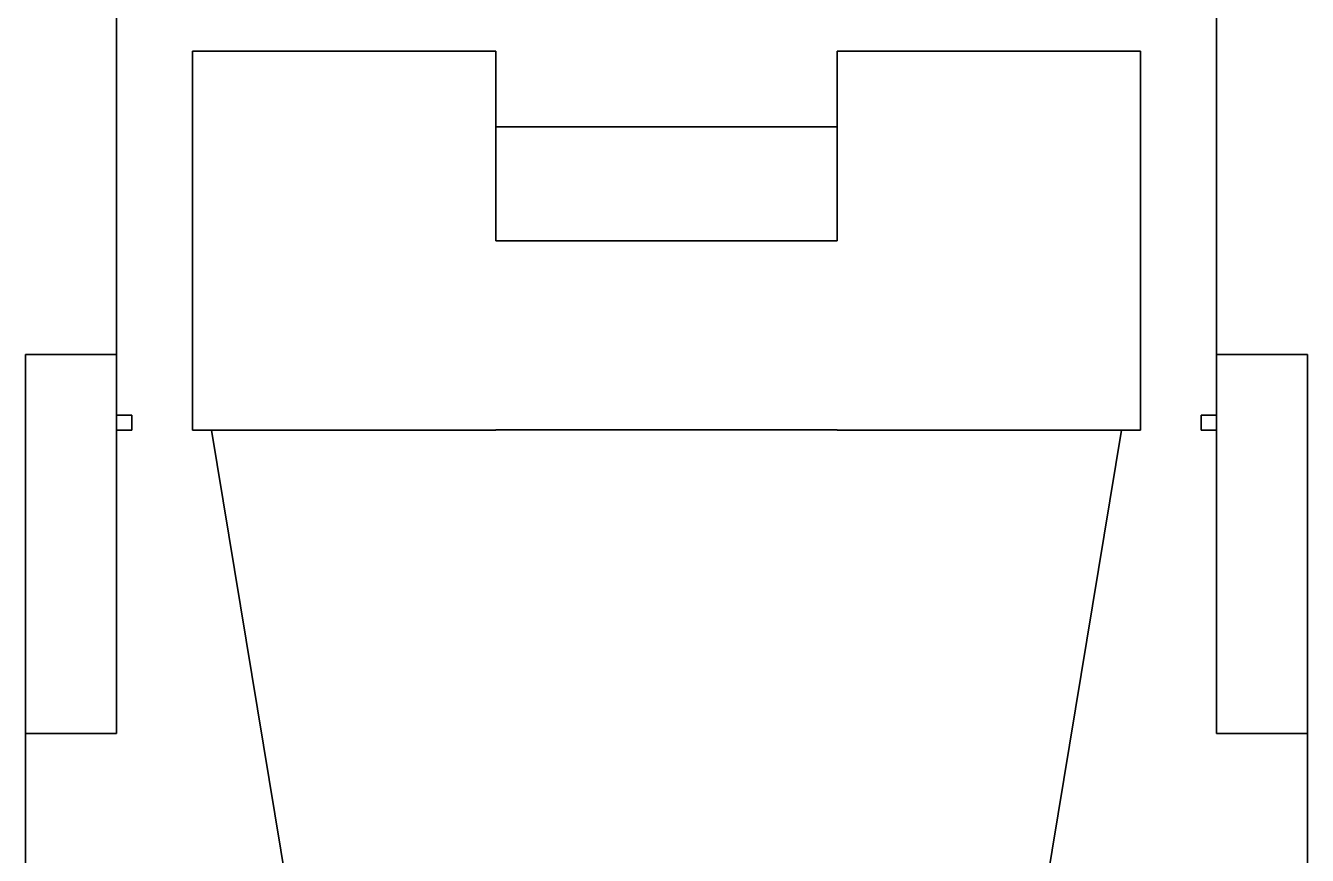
# Model space of a CAD drawing. Header units: millimetres. Extents: x -148 to 148, y -105 to 105.
# Drawn here: x -46.65 to -29.75, y 57.82 to 68.76 of the extents above; entities that cross this region are included whole.
import ezdxf

# ---------------------------------------------------------------- set-up
doc = ezdxf.new("R2010")
doc.units = ezdxf.units.MM
doc.layers.add('粗实线层', color=7, linetype='Continuous', lineweight=35)

msp = doc.modelspace()

# ---------------------------------------------------------------- linework, layer by layer
at = {"layer": '粗实线层', "color": 7, "lineweight": 35, "ltscale": 0.4075}
for p, q in [((-45.446, 63.627), (-45.446, 79.927)), ((-30.946, 63.627), (-30.946, 79.927))]:
    msp.add_line(p, q, dxfattribs=at)
at = {"layer": '粗实线层', "color": 7, "lineweight": 35, "ltscale": 0.125}
for p, q in [((-44.446, 63.427), (-44.446, 68.427)), ((-31.946, 63.427), (-31.946, 68.427)), ((-46.646, 59.427), (-46.646, 64.427)), ((-29.746, 59.427), (-29.746, 64.427))]:
    msp.add_line(p, q, dxfattribs=at)
at = {"layer": '粗实线层', "color": 7, "lineweight": 35, "ltscale": 0.1}
for p, q in [((-44.446, 68.427), (-40.446, 68.427)), ((-31.946, 68.427), (-35.946, 68.427)), ((-45.446, 59.427), (-45.446, 63.427)), ((-44.446, 63.427), (-40.446, 63.427)), ((-31.946, 63.427), (-35.946, 63.427)), ((-30.946, 59.427), (-30.946, 63.427))]:
    msp.add_line(p, q, dxfattribs=at)
at = {"layer": '粗实线层', "color": 7, "lineweight": 35, "ltscale": 0.0625}
for p, q in [((-40.446, 65.927), (-40.446, 68.427)), ((-35.946, 65.927), (-35.946, 68.427)), ((-46.646, 56.927), (-46.646, 59.427)), ((-29.746, 56.927), (-29.746, 59.427))]:
    msp.add_line(p, q, dxfattribs=at)
at = {"layer": '粗实线层', "color": 7, "lineweight": 35, "ltscale": 0.1125}
for p, q in [((-40.446, 67.427), (-35.946, 67.427)), ((-40.446, 65.927), (-35.946, 65.927)), ((-40.446, 63.434), (-35.946, 63.434))]:
    msp.add_line(p, q, dxfattribs=at)
at = {"layer": '粗实线层', "color": 7, "lineweight": 35, "ltscale": 0.07}
msp.add_line((-30.946, 63.427), (-30.946, 66.227), dxfattribs=at)
at = {"layer": '粗实线层', "color": 7, "lineweight": 35, "ltscale": 0.03}
for p, q in [((-45.446, 64.427), (-46.646, 64.427)), ((-30.946, 64.427), (-29.746, 64.427)), ((-45.446, 59.427), (-46.646, 59.427)), ((-30.946, 59.427), (-29.746, 59.427))]:
    msp.add_line(p, q, dxfattribs=at)
at = {"layer": '粗实线层', "color": 7, "lineweight": 35, "ltscale": 0.005}
for p, q in [((-45.446, 63.427), (-45.446, 63.627)), ((-45.446, 63.627), (-45.246, 63.627)), ((-45.246, 63.627), (-45.246, 63.427)), ((-31.146, 63.627), (-31.146, 63.427)), ((-30.946, 63.627), (-31.146, 63.627)), ((-45.446, 63.427), (-45.246, 63.427)), ((-30.946, 63.427), (-31.146, 63.427))]:
    msp.add_line(p, q, dxfattribs=at)
at = {"layer": '粗实线层', "color": 7, "lineweight": 35, "ltscale": 0.164695}
for p, q in [((-44.196, 63.427), (-43.124, 56.927)), ((-32.196, 63.427), (-33.268, 56.927))]:
    msp.add_line(p, q, dxfattribs=at)
at = {"layer": '粗实线层', "color": 7, "lineweight": 35, "ltscale": 0.000172997}
for p, q in [((-40.446, 63.427), (-40.446, 63.434)), ((-35.946, 63.427), (-35.946, 63.434))]:
    msp.add_line(p, q, dxfattribs=at)

doc.saveas('drawing.dxf')
